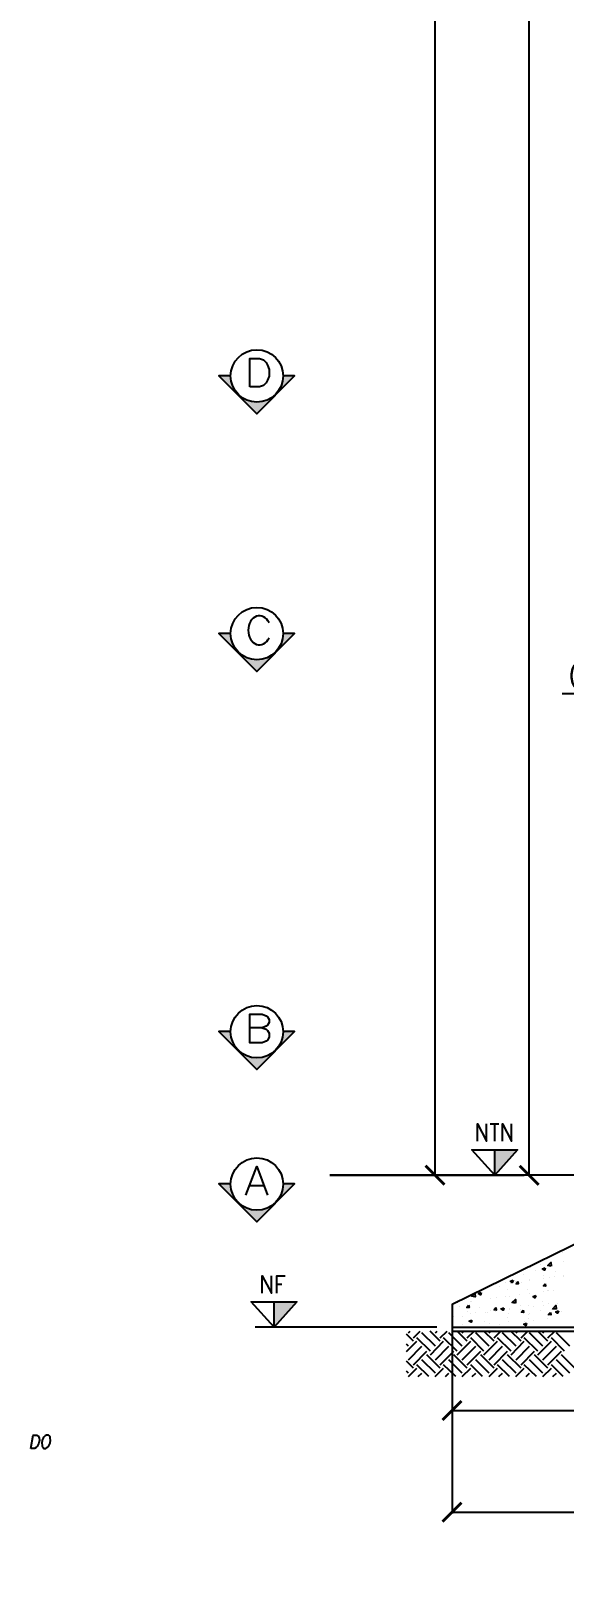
# Model space of a CAD drawing. Extents: x 93 to 1928, y 79 to 574.
# Drawn here: x 313.5 to 383.8, y 79.3 to 281.8 of the extents above; entities that cross this region are included whole.
import ezdxf

# ---------------------------------------------------------------- set-up
doc = ezdxf.new("R2010")
doc.units = 0
doc.header["$MEASUREMENT"] = 0
for name, color, linetype in [('Cotas', 1, 'Continuous'), ('PDF_00-COTAS-PARCIALES', 4, 'Continuous'), ('PDF_auxiliar', 1, 'Continuous'), ('PDF_CORTES', 6, 'Continuous'), ('PDF_HATCH', 1, 'Continuous'), ('PDF_LINEAS-POS-ARMADURA', 4, 'Continuous')]:
    doc.layers.add(name, color=color, linetype=linetype)
doc.styles.add('ROMANS', font='ROMANS.SHX', dxfattribs={"width": 0.85})
doc.dimstyles.new('1.10', dxfattribs={"dimtxt": 3, "dimasz": 2.5, "dimexe": 0.18, "dimexo": 0.0625, "dimgap": 0.85, "dimtad": 1, "dimlfac": 0.1, "dimzin": 0, "dimdsep": 46, "dimtxsty": 'ROMANS', "dimblk": 'ARCHTICK', "dimcen": 0.09, "dimclrd": 256, "dimclre": 256, "dimclrt": 2, "dimadec": 0, "dimazin": 0, "dimtfac": 1, "dimtofl": 0, "dimtmove": 0, "dimatfit": 3, "dimfxl": 15, "dimfxlon": 1, "dimtolj": 1, "dimtzin": 0, "dimarcsym": 0})

# ---------------------------------------------------------------- blocks, each defined once
blk = doc.blocks.new('_ArchTick')
at = {"color": 0, "linetype": 'ByBlock', "const_width": 0.15}
blk.add_lwpolyline([(-0.5, -0.5), (0.5, 0.5)], dxfattribs=at)
blk = doc.blocks.new('*D14')
at = {"layer": 'Cotas', "lineweight": -2, "transparency": 16777216}
for p, q in [((369.02, 110.8), (369.02, 99.69)), ((424.16, 110.8), (424.16, 99.69)), ((369.02, 99.87), (424.16, 99.87))]:
    blk.add_line(p, q, dxfattribs=at)
at = {"layer": 'Defpoints', "color": 0, "transparency": 16777216}
for p in [(369.02, 110.86), (424.16, 110.86), (424.16, 99.87)]:
    blk.add_point(p, dxfattribs=at)
at = {"layer": 'Cotas', "lineweight": -2, "transparency": 16777216, "xscale": 2.5, "yscale": 2.5, "zscale": 2.5, "rotation": 180}
blk.add_blockref('_ArchTick', (369.02, 99.87), dxfattribs=at)
at = {"layer": 'Cotas', "lineweight": -2, "transparency": 16777216, "xscale": 2.5, "yscale": 2.5, "zscale": 2.5}
blk.add_blockref('_ArchTick', (424.16, 99.87), dxfattribs=at)
at = {"layer": 'Cotas', "color": 2, "transparency": 16777216, "insert": (396.59, 102.22), "char_height": 3, "attachment_point": 5, "style": 'ROMANS'}
blk.add_mtext('\\A1;5.50', dxfattribs=at)
blk = doc.blocks.new('*D16')
at = {"layer": 'Cotas', "lineweight": -2, "transparency": 16777216}
for p, q in [((369.02, 101.47), (369.02, 86.29)), ((502.14, 101.47), (502.14, 86.29)), ((369.02, 86.47), (502.14, 86.47))]:
    blk.add_line(p, q, dxfattribs=at)
at = {"layer": 'Defpoints', "color": 0, "transparency": 16777216}
for p in [(369.02, 110.86), (502.14, 110.86), (502.14, 86.47)]:
    blk.add_point(p, dxfattribs=at)
at = {"layer": 'Cotas', "lineweight": -2, "transparency": 16777216, "xscale": 2.5, "yscale": 2.5, "zscale": 2.5, "rotation": 180}
blk.add_blockref('_ArchTick', (369.02, 86.47), dxfattribs=at)
at = {"layer": 'Cotas', "lineweight": -2, "transparency": 16777216, "xscale": 2.5, "yscale": 2.5, "zscale": 2.5}
blk.add_blockref('_ArchTick', (502.14, 86.47), dxfattribs=at)
at = {"layer": 'Cotas', "color": 2, "transparency": 16777216, "insert": (435.58, 88.82), "char_height": 3, "attachment_point": 5, "style": 'ROMANS'}
blk.add_mtext('\\A1;Ø EXT FUNDACION 13.28', dxfattribs=at)
blk = doc.blocks.new('*D20')
at = {"layer": 'Cotas', "lineweight": -2, "transparency": 16777216}
for p, q in [((394.19, 453.15), (379.01, 453.15)), ((379.19, 130.89), (379.19, 453.15)), ((394.19, 130.89), (379.01, 130.89))]:
    blk.add_line(p, q, dxfattribs=at)
at = {"layer": 'Defpoints', "color": 0, "transparency": 16777216}
for p in [(379.19, 453.15), (395.51, 453.15), (395.51, 130.89)]:
    blk.add_point(p, dxfattribs=at)
at = {"layer": 'Cotas', "lineweight": -2, "transparency": 16777216, "xscale": 2.5, "yscale": 2.5, "zscale": 2.5}
for p, rotation in [((379.19, 453.15), 90), ((379.19, 130.89), 270)]:
    blk.add_blockref('_ArchTick', p, dxfattribs=dict(at, rotation=rotation))
at = {"layer": 'Cotas', "color": 2, "transparency": 16777216, "insert": (376.84, 292.02), "char_height": 3, "attachment_point": 5, "rotation": 90, "style": 'ROMANS'}
blk.add_mtext('\\A1;32.15', dxfattribs=at)
blk = doc.blocks.new('*D31')
at = {"layer": 'Cotas', "lineweight": -2, "transparency": 16777216}
for p, q in [((395.51, 194.37), (383.54, 194.37)), ((395.51, 194.37), (395.51, 194.55)), ((397.7, 194.37), (395.51, 194.37)), ((397.7, 194.37), (397.7, 194.55))]:
    blk.add_line(p, q, dxfattribs=at)
at = {"layer": 'Defpoints', "color": 0, "transparency": 16777216}
for p in [(395.51, 194.37), (395.51, 194.37), (397.7, 194.37)]:
    blk.add_point(p, dxfattribs=at)
at = {"layer": 'Cotas', "lineweight": -2, "transparency": 16777216, "xscale": 2.5, "yscale": 2.5, "zscale": 2.5, "rotation": 180}
blk.add_blockref('_ArchTick', (395.51, 194.37), dxfattribs=at)
at = {"layer": 'Cotas', "lineweight": -2, "transparency": 16777216, "xscale": 2.5, "yscale": 2.5, "zscale": 2.5}
blk.add_blockref('_ArchTick', (397.7, 194.37), dxfattribs=at)
at = {"layer": 'Cotas', "color": 2, "transparency": 16777216, "insert": (388.27, 196.72), "char_height": 3, "attachment_point": 5, "style": 'ROMANS'}
blk.add_mtext('\\A1;0.22', dxfattribs=at)
blk = doc.blocks.new('*D111')
at = {"layer": 'Cotas', "lineweight": -2, "transparency": 16777216}
for p, q in [((381.77, 460.15), (366.59, 460.15)), ((366.77, 130.89), (366.77, 460.15)), ((381.77, 130.89), (366.59, 130.89))]:
    blk.add_line(p, q, dxfattribs=at)
at = {"layer": 'Defpoints', "color": 0, "transparency": 16777216}
for p in [(366.77, 460.15), (395.51, 460.15), (395.51, 130.89)]:
    blk.add_point(p, dxfattribs=at)
at = {"layer": 'Cotas', "lineweight": -2, "transparency": 16777216, "xscale": 2.5, "yscale": 2.5, "zscale": 2.5}
for p, rotation in [((366.77, 460.15), 90), ((366.77, 130.89), 270)]:
    blk.add_blockref('_ArchTick', p, dxfattribs=dict(at, rotation=rotation))
at = {"layer": 'Cotas', "color": 2, "transparency": 16777216, "insert": (364.42, 295.52), "char_height": 3, "attachment_point": 5, "rotation": 90, "style": 'ROMANS'}
blk.add_mtext('\\A1;32.93', dxfattribs=at)

msp = doc.modelspace()

# ---------------------------------------------------------------- hatches: boundary and pattern name
at = {"layer": 'PDF_00-COTAS-PARCIALES', "transparency": 33554559}
for points in [[(348.27, 236.281), (346.71, 236.281), (346.647, 235.644), (346.487, 235.039), (346.201, 234.466), (345.819, 233.957), (345.342, 233.543), (344.8, 233.193), (344.227, 232.97), (343.591, 232.843), (342.954, 232.843), (342.318, 232.97), (341.745, 233.193), (341.203, 233.543), (340.726, 233.957), (340.344, 234.466), (340.058, 235.039), (339.898, 235.644), (339.835, 236.281), (338.275, 236.281), (341.585, 232.97), (341.681, 232.843), (343.272, 231.283)], [(348.27, 202.316), (346.71, 202.316), (346.647, 201.68), (346.487, 201.075), (346.201, 200.502), (345.819, 199.993), (345.342, 199.579), (344.8, 199.229), (344.227, 199.006), (343.591, 198.878), (342.954, 198.878), (342.318, 199.006), (341.745, 199.229), (341.203, 199.579), (340.726, 199.993), (340.344, 200.502), (340.058, 201.075), (339.898, 201.68), (339.835, 202.316), (338.275, 202.316), (341.585, 199.006), (341.681, 198.878), (343.272, 197.319)], [(348.27, 149.826), (346.71, 149.826), (346.647, 149.189), (346.487, 148.585), (346.201, 148.012), (345.819, 147.502), (345.342, 147.088), (344.8, 146.738), (344.227, 146.515), (343.591, 146.388), (342.954, 146.388), (342.318, 146.515), (341.745, 146.738), (341.203, 147.088), (340.726, 147.502), (340.344, 148.012), (340.058, 148.585), (339.898, 149.189), (339.835, 149.826), (338.275, 149.826), (341.585, 146.515), (341.681, 146.388), (343.272, 144.828)], [(348.27, 129.74), (346.71, 129.74), (346.647, 129.135), (346.487, 128.499), (346.201, 127.926), (345.819, 127.448), (345.342, 127.003), (344.8, 126.684), (344.227, 126.43), (343.591, 126.334), (342.954, 126.334), (342.318, 126.43), (341.745, 126.684), (341.203, 127.003), (340.726, 127.448), (340.344, 127.926), (340.058, 128.499), (339.898, 129.135), (339.835, 129.74), (338.275, 129.74), (338.912, 129.135), (339.516, 128.499), (340.089, 127.926), (340.599, 127.448), (341.012, 127.003), (341.363, 126.684), (341.585, 126.43), (343.272, 124.743), (344.832, 126.334), (344.96, 126.43), (345.182, 126.684), (345.533, 127.003), (345.946, 127.448), (346.456, 127.926), (347.029, 128.499), (347.633, 129.135)]]:
    msp.add_hatch(color=256, dxfattribs=at).paths.add_polyline_path(points)

# ---------------------------------------------------------------- linework, layer by layer
at = {"layer": 'PDF_00-COTAS-PARCIALES', "color": 6, "lineweight": 25}
msp.add_lwpolyline([(342.381, 234.816), (342.381, 238.572), (343.623, 238.572), (344.164, 238.413), (344.514, 238.031), (344.705, 237.681), (344.896, 237.14), (344.896, 236.249), (344.705, 235.708), (344.514, 235.357), (344.164, 235.007), (343.623, 234.816)], close=True, dxfattribs=at)
at = {"layer": 'PDF_00-COTAS-PARCIALES', "lineweight": 25}
for points in [[(339.835, 236.281), (338.275, 236.281), (343.272, 231.283), (348.27, 236.281), (346.71, 236.281)], [(339.835, 202.316), (338.275, 202.316), (343.272, 197.319), (348.27, 202.316), (346.71, 202.316)], [(339.835, 149.826), (338.275, 149.826), (343.272, 144.828), (348.27, 149.826), (346.71, 149.826)], [(372.367, 135.406), (372.367, 137.666), (373.576, 135.406), (373.576, 137.666)], [(374.022, 137.666), (375.2, 137.666)], [(374.627, 137.666), (374.627, 135.406)], [(375.645, 135.406), (375.645, 137.666), (376.855, 135.406), (376.855, 137.666)], [(339.835, 129.74), (338.275, 129.74), (343.272, 124.743), (348.27, 129.74), (346.71, 129.74)], [(344.005, 115.352), (344.005, 117.612), (345.214, 115.352), (345.214, 117.612)], [(345.915, 115.352), (345.915, 117.612), (347.029, 117.612)], [(345.915, 116.53), (346.583, 116.53)]]:
    msp.add_lwpolyline(points, dxfattribs=at)
at = {"layer": 'PDF_00-COTAS-PARCIALES', "color": 6, "lineweight": 25}
for points in [[(343.973, 150.335), (344.514, 150.144), (344.705, 149.985), (344.896, 149.603), (344.896, 149.094), (344.705, 148.712), (344.514, 148.553), (343.973, 148.362), (342.381, 148.362), (342.381, 152.118), (343.973, 152.118), (344.514, 151.927), (344.705, 151.768), (344.896, 151.418), (344.896, 151.036), (344.705, 150.685), (344.514, 150.526), (343.973, 150.335), (342.381, 150.335)], [(341.84, 128.276), (343.272, 132.064), (344.705, 128.276)], [(342.381, 129.549), (344.164, 129.549)]]:
    msp.add_lwpolyline(points, dxfattribs=at)
at = {"layer": 'PDF_00-COTAS-PARCIALES', "color": 2, "lineweight": 25}
for points in [[(374.658, 130.886), (371.634, 134.26), (377.651, 134.26), (374.658, 130.886), (374.658, 134.26)], [(345.564, 110.864), (342.54, 114.206), (348.557, 114.206), (345.564, 110.864), (345.564, 114.206)], [(367.019, 110.864), (343.05, 110.864)], [(365.013, 110.864), (352.917, 110.864)]]:
    msp.add_lwpolyline(points, dxfattribs=at)
msp.add_lwpolyline([(352.917, 130.886), (378.542, 130.886)], close=True, dxfattribs=at)
at = {"layer": 'PDF_00-COTAS-PARCIALES', "lineweight": 25}
for centre in [(343.288, 236.265), (343.288, 202.3), (343.288, 149.81), (343.288, 129.724)]:
    msp.add_circle(centre, 3.454, dxfattribs=at)
at = {"layer": 'PDF_00-COTAS-PARCIALES', "color": 6, "lineweight": 25}
msp.add_ellipse((343.628, 202.735), major_axis=(-0.01, 1.929), ratio=0.7650693, start_param=5.2427023, end_param=10.4518663, dxfattribs=at)
at = {"layer": 'PDF_00-COTAS-PARCIALES', "color": 2, "transparency": 33554559}
for points in [[(374.658, 134.26), (377.651, 134.26), (374.658, 130.886)], [(345.564, 114.206), (348.557, 114.206), (345.564, 110.864)]]:
    msp.add_solid(points, dxfattribs=at)
at = {"layer": 'PDF_auxiliar', "color": 6, "lineweight": 25}
msp.add_lwpolyline([(395.508, 130.886), (355.178, 130.886)], dxfattribs=at)
at = {"layer": 'PDF_auxiliar', "lineweight": 25}
msp.add_lwpolyline([(369.024, 110.864), (369.024, 110.355), (424.157, 110.355), (424.157, 110.864), (447.012, 110.864), (447.012, 110.355), (502.144, 110.355), (502.144, 110.864)], dxfattribs=at)
at = {"layer": 'PDF_CORTES', "lineweight": 25}
msp.add_lwpolyline([(397.704, 127.894), (397.704, 231.124), (395.508, 231.124), (395.508, 127.894), (394.108, 127.894), (394.108, 125.889), (393.598, 125.889), (369.024, 113.856), (369.024, 110.864), (424.157, 110.864), (424.157, 113.856), (399.614, 125.889), (399.105, 125.889), (399.105, 127.894)], close=True, dxfattribs=at)
at = {"layer": 'PDF_HATCH', "lineweight": 25}
for points in [[(382.139, 119.522), (382.139, 119.522)], [(383.635, 120.764), (383.635, 120.764)], [(383.762, 119.522), (383.762, 119.522)], [(378.383, 117.74), (378.383, 117.74)], [(379.338, 118.695), (379.338, 118.695)], [(380.006, 118.313), (380.006, 118.313)], [(380.611, 119.108), (380.611, 119.108)], [(381.057, 117.644), (381.057, 117.644)], [(381.884, 119.045), (381.884, 119.045)], [(382.457, 117.549), (382.457, 117.549)], [(382.68, 118.185), (382.68, 118.185)], [(383.699, 117.708), (383.699, 117.708)], [(383.73, 117.517), (383.73, 117.517)], [(373.64, 115.989), (373.64, 115.989)], [(374.117, 116.339), (374.117, 116.339)], [(375.295, 116.275), (375.295, 116.275)], [(376.123, 116.721), (376.123, 116.721)], [(376.314, 115.862), (376.314, 115.862)], [(376.664, 116.657), (376.664, 116.657)], [(377.396, 116.88), (377.396, 116.88)], [(378.192, 116.753), (378.192, 116.753)], [(378.988, 115.766), (378.988, 115.766)], [(379.274, 117.135), (379.274, 117.135)], [(379.274, 117.039), (379.274, 117.039)], [(381.12, 117.262), (381.12, 117.262)], [(381.12, 115.575), (381.12, 115.575)], [(381.661, 115.639), (381.661, 115.639)], [(381.789, 115.702), (381.789, 115.702)], [(381.852, 117.39), (381.852, 117.39)], [(382.394, 115.734), (382.394, 115.734)], [(369.756, 114.079), (369.756, 114.079)], [(370.011, 113.538), (370.011, 113.538)], [(371.507, 114.302), (371.507, 114.302)], [(372.016, 115.321), (372.048, 114.875), (371.603, 114.939), (371.953, 115.289)], [(371.634, 114.302), (371.634, 114.302)], [(372.685, 113.411), (372.685, 113.411)], [(374.054, 114.652), (374.054, 114.652)], [(374.818, 114.748), (374.818, 114.748)], [(376.059, 114.907), (376.059, 114.907)], [(376.6, 114.97), (376.6, 114.97)], [(377.969, 115.161), (377.969, 115.161)], [(378.001, 113.761), (378.001, 113.761)], [(379.147, 113.697), (379.147, 113.697)], [(379.21, 115.352), (379.21, 115.352)], [(379.815, 113.602), (379.815, 113.602)], [(380.929, 114.27), (380.929, 114.27)], [(381.057, 113.761), (381.057, 113.761)], [(381.725, 114.047), (381.725, 114.047)], [(382.966, 114.015), (382.966, 114.015)], [(369.215, 112.265), (369.215, 112.265)], [(370.329, 112.328), (370.329, 112.328)], [(371.061, 112.869), (371.061, 112.869)], [(371.443, 112.647), (371.443, 112.647)], [(372.144, 112.774), (372.144, 112.774)], [(373.353, 111.66), (373.353, 111.66)], [(373.481, 112.742), (373.481, 112.742)], [(373.735, 112.742), (373.735, 112.742)], [(374.022, 112.997), (374.022, 112.997)], [(374.754, 112.933), (374.754, 112.933)], [(375.072, 113.283), (375.072, 113.283)], [(375.359, 113.315), (375.359, 113.315)], [(376.282, 112.169), (376.282, 112.169)], [(376.409, 112.647), (376.409, 112.647)], [(376.473, 111.66), (376.473, 111.66)], [(376.536, 113.315), (376.536, 113.315)], [(376.632, 113.156), (376.632, 113.156)], [(378.033, 113.188), (378.033, 113.188)], [(378.51, 111.596), (378.51, 111.596)], [(379.083, 112.519), (379.083, 112.519)], [(379.083, 112.01), (379.083, 112.01)], [(379.21, 112.678), (379.21, 112.678)], [(379.751, 111.787), (379.751, 111.787)], [(380.706, 113.092), (380.706, 113.092)], [(381.661, 112.392), (381.661, 112.392)], [(381.661, 112.042), (381.661, 112.042)], [(381.757, 112.392), (381.757, 112.392)], [(382.107, 113.188), (382.107, 113.188)], [(383.38, 112.965), (383.38, 112.965)], [(363.931, 109.018), (363.008, 109.941)], [(363.263, 110.132), (363.517, 110.355)], [(363.931, 109.464), (364.822, 110.355)], [(366.159, 107.681), (364.377, 109.464)], [(366.828, 108.349), (365.045, 110.132)], [(367.464, 109.018), (366.128, 110.355)], [(366.828, 110.132), (367.051, 110.355)], [(367.464, 109.464), (368.388, 110.355)], [(369.693, 107.681), (367.91, 109.464)], [(370.361, 108.349), (368.579, 110.132)], [(371.03, 109.018), (369.693, 110.355)], [(370.361, 110.132), (370.584, 110.355)], [(370.425, 111.182), (370.425, 111.182)], [(371.03, 109.464), (371.921, 110.355)], [(371.38, 110.96), (371.38, 110.96)], [(373.226, 107.681), (371.475, 109.464)], [(371.666, 110.864), (371.666, 110.864)], [(373.894, 108.349), (372.144, 110.132)], [(374.563, 109.018), (373.226, 110.355)], [(373.417, 110.96), (373.417, 110.96)], [(373.894, 110.132), (374.149, 110.355)], [(373.958, 111.342), (373.958, 111.342)], [(374.563, 109.464), (375.454, 110.355)], [(376.791, 107.681), (375.009, 109.464)], [(375.327, 111.182), (375.327, 111.182)], [(377.46, 108.349), (375.677, 110.132)], [(378.128, 109.018), (376.759, 110.355)], [(377.46, 110.132), (377.682, 110.355)], [(378.128, 109.464), (379.019, 110.355)], [(380.324, 107.681), (378.542, 109.464)], [(380.993, 108.349), (379.21, 110.132)], [(381.661, 109.018), (380.324, 110.355)], [(380.993, 110.132), (381.216, 110.355)], [(381.12, 110.928), (381.12, 110.928)], [(381.661, 109.464), (382.553, 110.355)], [(383.858, 107.681), (382.107, 109.464)], [(384.526, 108.349), (382.775, 110.132)], [(363.008, 107.649), (364.377, 109.018)], [(363.263, 108.349), (363.008, 108.604)], [(363.263, 106.567), (365.045, 108.349)], [(363.931, 105.898), (365.714, 107.681)], [(366.159, 107.235), (367.91, 109.018)], [(366.828, 106.567), (368.579, 108.349)], [(367.464, 105.898), (369.247, 107.681)], [(369.693, 107.235), (371.475, 109.018)], [(370.361, 106.567), (372.144, 108.349)], [(371.03, 105.898), (372.812, 107.681)], [(373.226, 107.235), (375.009, 109.018)], [(373.894, 106.567), (375.677, 108.349)], [(374.563, 105.898), (376.346, 107.681)], [(376.791, 107.235), (378.542, 109.018)], [(377.46, 106.567), (379.21, 108.349)], [(378.128, 105.898), (379.879, 107.681)], [(380.324, 107.235), (382.107, 109.018)], [(380.993, 106.567), (382.775, 108.349)], [(381.661, 105.898), (383.444, 107.681)], [(363.931, 105.453), (363.008, 106.376)], [(363.263, 104.339), (364.377, 105.453)], [(365.937, 104.339), (364.377, 105.898)], [(366.828, 104.816), (365.045, 106.567)], [(367.464, 105.453), (365.714, 107.235)], [(366.796, 104.339), (367.91, 105.453)], [(369.502, 104.339), (367.91, 105.898)], [(370.361, 104.816), (368.579, 106.567)], [(371.03, 105.453), (369.247, 107.235)], [(370.329, 104.339), (371.475, 105.453)], [(373.035, 104.339), (371.475, 105.898)], [(373.894, 104.816), (372.144, 106.567)], [(374.563, 105.453), (372.812, 107.235)], [(373.894, 104.339), (375.009, 105.453)], [(376.568, 104.339), (375.009, 105.898)], [(377.46, 104.816), (375.677, 106.567)], [(378.128, 105.453), (376.346, 107.235)], [(377.428, 104.339), (378.542, 105.453)], [(380.133, 104.339), (378.542, 105.898)], [(380.993, 104.816), (379.21, 106.567)], [(381.661, 105.453), (379.879, 107.235)], [(380.961, 104.339), (382.107, 105.453)], [(383.667, 104.339), (382.107, 105.898)], [(384.526, 104.816), (382.775, 106.567)], [(385.195, 105.453), (383.444, 107.235)], [(363.263, 104.816), (363.008, 105.071)], [(364.568, 104.339), (365.045, 104.816)], [(368.133, 104.339), (368.579, 104.816)], [(371.666, 104.339), (372.144, 104.816)], [(375.2, 104.339), (375.677, 104.816)], [(378.765, 104.339), (379.21, 104.816)], [(382.298, 104.339), (382.775, 104.816)]]:
    msp.add_lwpolyline(points, dxfattribs=at)
for points in [[(381.279, 118.663), (381.184, 118.376), (380.929, 118.536)], [(382.075, 118.917), (381.63, 118.981), (382.043, 119.395)], [(372.844, 115.448), (372.749, 115.13), (372.494, 115.289)], [(377.078, 117.039), (376.95, 116.753), (376.727, 116.912)], [(377.682, 116.88), (377.746, 116.594), (377.46, 116.594)], [(381.279, 116.594), (381.343, 116.275), (381.057, 116.307)], [(371.189, 113.761), (371.252, 113.442), (370.966, 113.474)], [(374.786, 113.442), (374.849, 113.124), (374.563, 113.156)], [(375.836, 113.411), (375.741, 113.124), (375.486, 113.283)], [(377.396, 114.047), (376.95, 114.111), (377.364, 114.525)], [(380.07, 115.034), (379.942, 114.748), (379.72, 114.907)], [(382.744, 113.22), (382.298, 113.283), (382.712, 113.697)], [(371.634, 111.787), (371.539, 111.501), (371.284, 111.66)], [(378.383, 113.124), (378.446, 112.806), (378.16, 112.838)], [(378.828, 111.405), (378.733, 111.087), (378.478, 111.278)], [(381.98, 112.806), (382.043, 112.488), (381.725, 112.519)], [(383.062, 113.029), (382.935, 112.71), (382.712, 112.869)]]:
    msp.add_lwpolyline(points, close=True, dxfattribs=at)
at = {"layer": 'PDF_LINEAS-POS-ARMADURA', "color": 3, "lineweight": 25}
for points in [[(313.478, 94.885), (313.796, 96.635), (314.274, 96.635), (314.465, 96.54), (314.56, 96.381), (314.592, 96.222), (314.624, 95.967), (314.56, 95.553), (314.433, 95.298), (314.338, 95.139), (314.178, 94.98), (313.956, 94.885)], [(315.547, 96.635), (315.388, 96.54), (315.229, 96.381), (315.133, 96.222), (315.006, 95.967), (314.942, 95.553), (314.974, 95.298), (315.006, 95.139), (315.102, 94.98), (315.229, 94.885), (315.484, 94.885), (315.643, 94.98), (315.802, 95.139), (315.897, 95.298), (316.025, 95.553), (316.088, 95.967), (316.056, 96.222), (316.025, 96.381), (315.929, 96.54), (315.802, 96.635)]]:
    msp.add_lwpolyline(points, close=True, dxfattribs=at)

# ---------------------------------------------------------------- dimensions: what is measured, and where the dimension line sits
at = {"layer": 'Cotas'}
dim = msp.add_linear_dim(base=(366.774, 460.152), p1=(395.508, 130.886), p2=(395.508, 460.152), angle=90, dimstyle='1.10', dxfattribs=at)
dim.commit()
dim.dimension.update_dxf_attribs({"geometry": '*D111', "text_midpoint": (364.424, 295.519)})
dim = msp.add_linear_dim(base=(379.186, 453.149), p1=(395.508, 130.886), p2=(395.508, 453.149), angle=90, text='32.15', dimstyle='1.10', dxfattribs=at)
dim.commit()
dim.dimension.update_dxf_attribs({"geometry": '*D20', "text_midpoint": (376.836, 292.018)})
dim = msp.add_linear_dim(base=(395.508, 194.369), p1=(397.704, 194.369), p2=(395.508, 194.369), dimstyle='1.10', dxfattribs=at)
dim.commit()
dim.dimension.update_dxf_attribs({"geometry": '*D31', "text_midpoint": (388.272, 196.719)})
for base, p2, text, picture, middle in [((424.157, 99.871), (424.157, 110.864), '5.50', '*D14', (396.59, 102.221)), ((502.144, 86.471), (502.144, 110.864), 'Ø EXT FUNDACION 13.28', '*D16', (435.584, 88.821))]:
    dim = msp.add_linear_dim(base=base, p1=(369.024, 110.864), p2=p2, text=text, dimstyle='1.10', dxfattribs=at)
    dim.commit()
    dim.dimension.update_dxf_attribs({"geometry": picture, "text_midpoint": middle})

doc.saveas('drawing.dxf')
